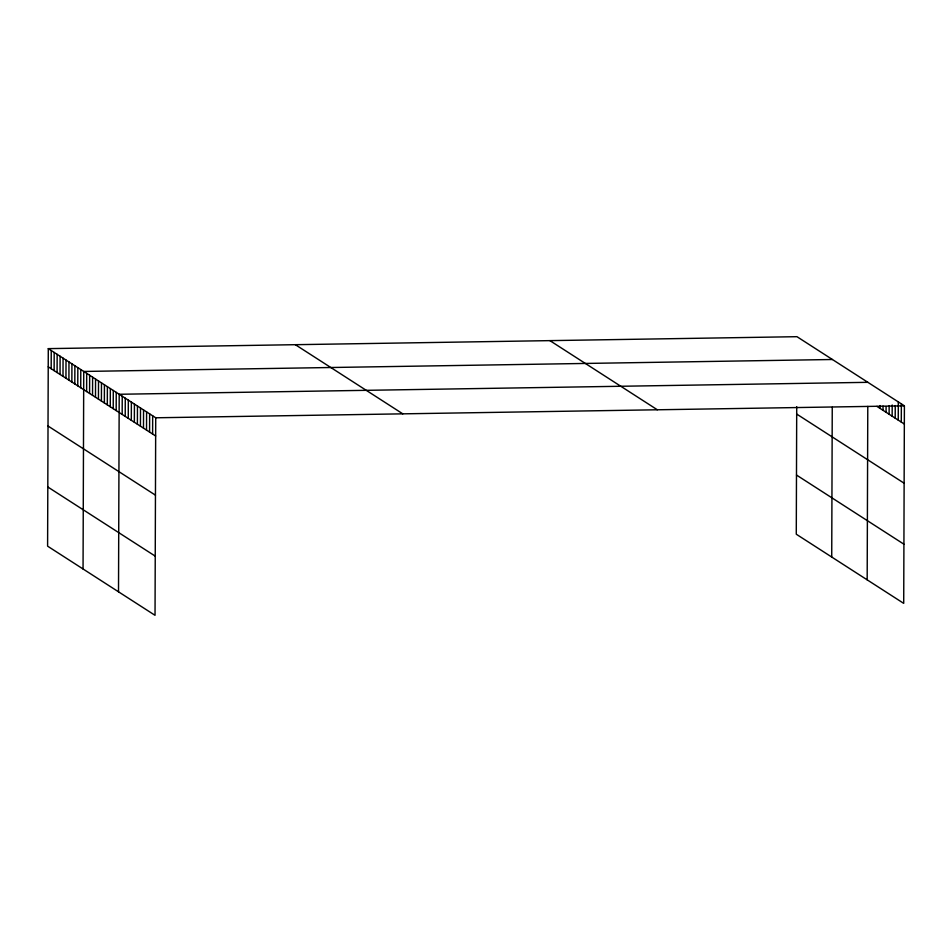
<?xml version="1.0" encoding="UTF-8"?>
<svg xmlns="http://www.w3.org/2000/svg" width="952" height="952" viewBox="0 0 952 952"><rect width="100%" height="100%" fill="white"/><g stroke="black" fill="none" stroke-linecap="round" stroke-linejoin="round"><path stroke-width="1.43" d="M48.29 348.634L47.6 546.162L155.033 615.313L155.723 417.785L48.29 348.634L796.967 336.687L904.4 405.838L903.71 603.366L796.277 534.215L796.717 406.671M51.182 368.733L51.241 350.538M54.133 370.637L54.193 352.442M57.084 372.541L57.156 354.346M60.047 374.433L60.107 356.238M62.999 376.337L63.058 358.142M65.95 378.242L66.021 360.046M68.913 380.145L68.972 361.95M71.864 382.05L71.924 363.842M74.815 383.942L74.875 365.747M77.766 385.846L77.838 367.65M80.73 387.75L80.789 369.555M83.05 568.987L83.74 371.458L832.417 359.499M86.632 391.558L86.703 373.351M89.583 393.45L89.655 375.255M92.546 395.354L92.606 377.159M95.498 397.258L95.557 379.063M98.449 399.162L98.52 380.967M101.412 401.066L101.471 382.859M104.363 402.958L104.422 384.763M107.314 404.862L107.374 386.667M110.265 406.766L110.337 388.571M113.228 408.67L113.288 390.475M116.18 410.574L116.239 392.367M118.512 591.811L119.202 394.271L867.867 382.323M122.177 414.429L122.237 396.234M125.224 416.393L125.283 398.186M128.27 418.344L128.33 400.149M131.305 420.308L131.376 402.113M134.351 422.272L134.422 404.065M137.397 424.223L137.457 406.028M140.444 426.187L140.503 407.992M143.49 428.138L143.55 409.943M146.525 430.102L146.596 411.907M149.571 432.065L149.642 413.87M152.618 434.017L152.677 415.822M831.727 557.039L832.25 407.289M867.177 579.851L867.784 406.433M879.981 408.36L879.993 405.552M883.028 410.312L883.039 406.111M886.074 412.275L886.086 406.671M889.12 414.239L889.144 405.838M892.155 416.191L892.202 404.993M895.201 418.154L895.249 405.552M898.248 420.106L898.307 401.911M901.294 422.069L901.354 403.874M155.723 417.785L904.4 405.838M876.935 406.397L904.341 424.033M796.693 414.06L904.126 483.211M796.479 475.036L903.912 544.187M549.899 340.626L657.332 409.776M295.346 344.695L402.791 413.834M48.231 366.829L155.664 435.98M48.017 426.008L155.462 495.159M47.802 486.984L155.247 556.135"/></g></svg>
